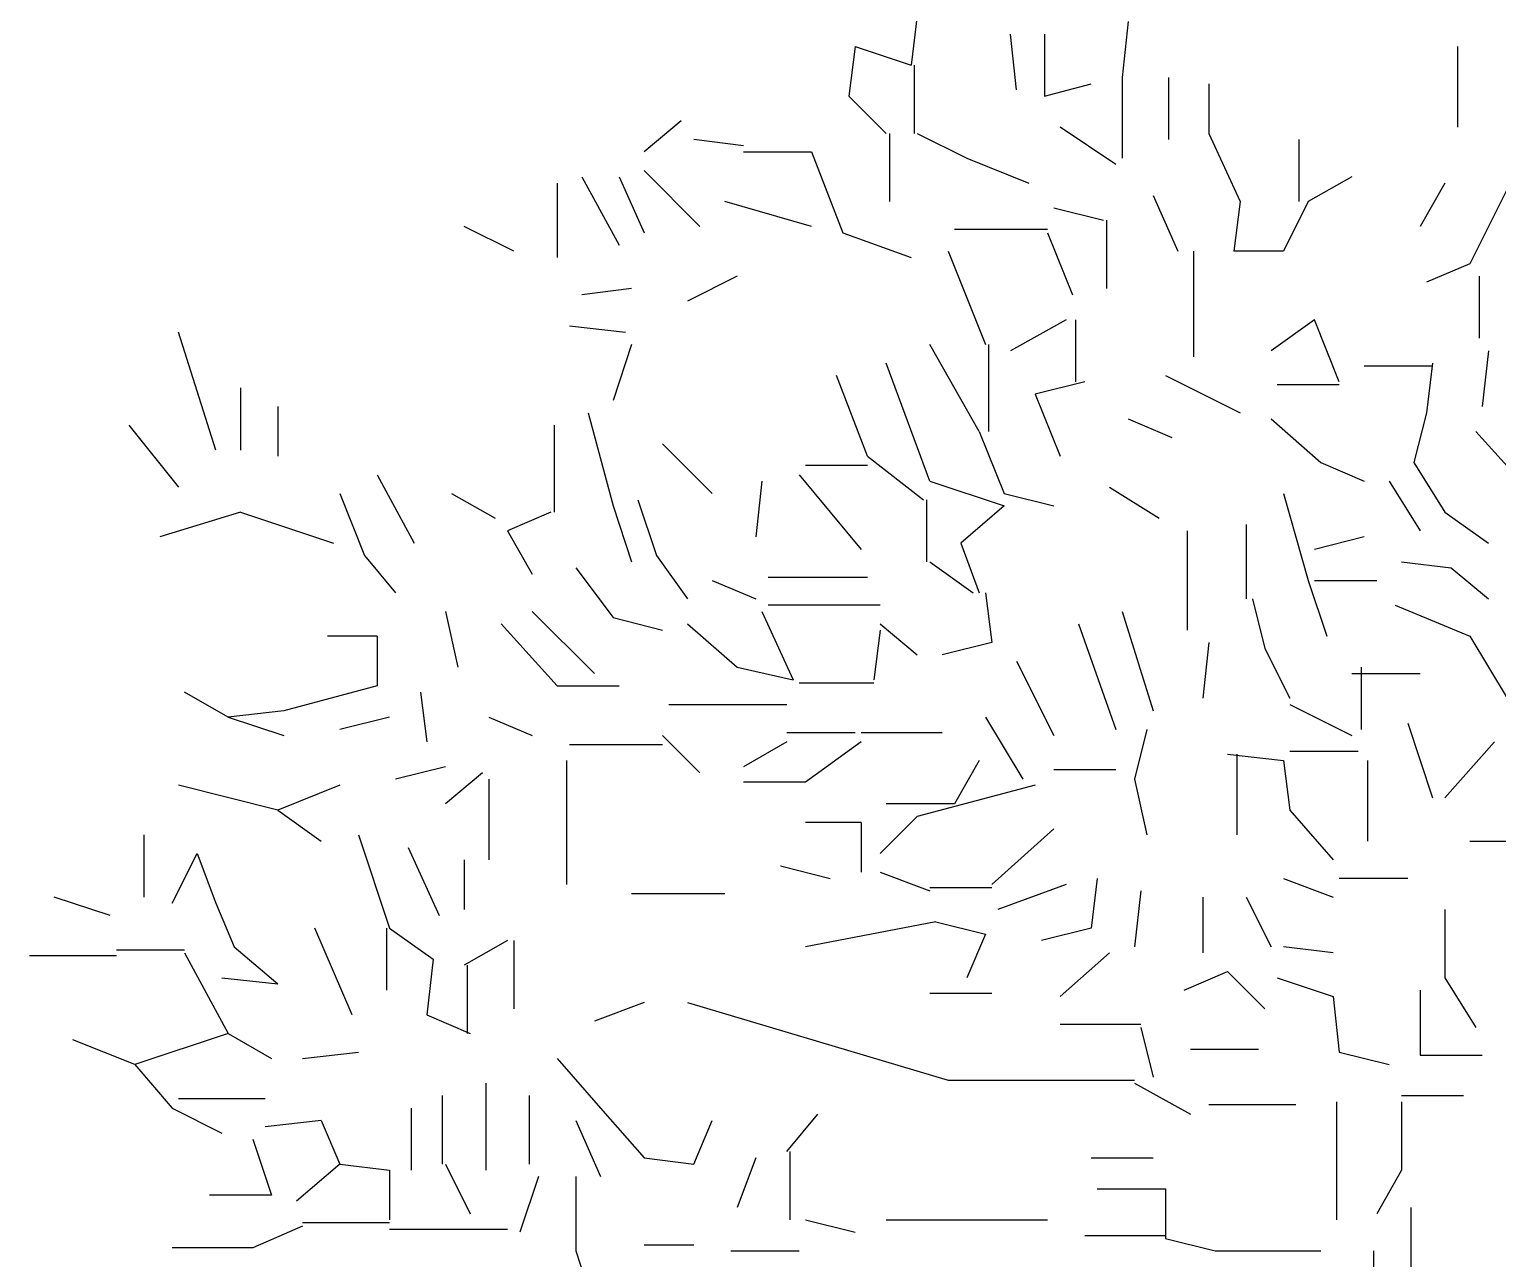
# Model space of a CAD drawing. Header units: millimetres. Extents: x 79741 to 173011, y 86123 to 135501.
# Drawn here: x 121174 to 122353, y 101407 to 102394 of the extents above; entities that cross this region are included whole.
import ezdxf

# ---------------------------------------------------------------- set-up
doc = ezdxf.new("R2010")
doc.units = ezdxf.units.MM

# ---------------------------------------------------------------- blocks, each defined once
blk = doc.blocks.new('A$C53ED0D15')
at = {"linetype": 'Continuous'}
for p, q in [((2129.1, 9483.7), (2124.1, 9443.8)), ((2298.6, 9478.7), (2293.6, 9433.8)), ((2079.2, 9458.7), (2074.2, 9418.8)), ((2079.2, 9458.7), (2124.1, 9443.8)), ((2079.2, 9458.7), (2124.1, 9443.8)), ((2079.2, 9458.7), (2124.1, 9443.8)), ((2079.2, 9458.7), (2124.1, 9443.8)), ((2079.2, 9458.7), (2124.1, 9443.8)), ((2208.9, 9423.8), (2203.9, 9468.7)), ((2208.9, 9423.8), (2203.9, 9468.7)), ((2208.9, 9423.8), (2203.9, 9468.7)), ((2231.3, 9468.7), (2231.3, 9418.8)), ((2231.3, 9468.7), (2231.3, 9418.8)), ((2231.3, 9468.7), (2231.3, 9418.8)), ((2562.9, 9458.7), (2562.9, 9393.9)), ((2562.9, 9458.7), (2562.9, 9393.9)), ((2562.9, 9458.7), (2562.9, 9393.9)), ((2126.6, 9443.8), (2126.6, 9388.9)), ((2126.6, 9443.8), (2126.6, 9388.9)), ((2126.6, 9443.8), (2126.6, 9388.9)), ((2231.3, 9418.8), (2268.7, 9428.8)), ((2231.3, 9418.8), (2268.7, 9428.8)), ((2231.3, 9418.8), (2268.7, 9428.8)), ((2293.6, 9433.8), (2293.6, 9369)), ((2331, 9433.8), (2331, 9383.9)), ((2331, 9433.8), (2331, 9383.9)), ((2363.4, 9428.8), (2363.4, 9388.9)), ((2074.2, 9418.8), (2104.1, 9388.9)), ((1939.6, 9398.9), (1909.7, 9374)), ((1939.6, 9398.9), (1909.7, 9374)), ((1939.6, 9398.9), (1909.7, 9374)), ((2106.7, 9388.9), (2106.7, 9334.1)), ((2106.7, 9388.9), (2106.7, 9334.1)), ((2129.1, 9388.9), (2169, 9369)), ((2129.1, 9388.9), (2169, 9369)), ((2129.1, 9388.9), (2169, 9369)), ((2288.6, 9364), (2243.8, 9393.9)), ((2288.6, 9364), (2243.8, 9393.9)), ((2363.4, 9388.9), (2388.4, 9334.1)), ((1989.5, 9378.9), (1949.6, 9383.9)), ((1989.5, 9378.9), (1949.6, 9383.9)), ((1989.5, 9378.9), (1949.6, 9383.9)), ((2435.7, 9383.9), (2435.7, 9334.1)), ((1989.5, 9374), (2044.3, 9374)), ((2044.3, 9374), (2069.3, 9309.1)), ((2169, 9369), (2218.8, 9349)), ((2169, 9369), (2218.8, 9349)), ((2169, 9369), (2218.8, 9349)), ((1859.8, 9354), (1889.8, 9299.2)), ((1859.8, 9354), (1889.8, 9299.2)), ((1889.8, 9354), (1909.7, 9309.1)), ((1889.8, 9354), (1909.7, 9309.1)), ((1889.8, 9354), (1909.7, 9309.1)), ((1889.8, 9354), (1909.7, 9309.1)), ((1889.8, 9354), (1909.7, 9309.1)), ((1909.7, 9359), (1954.6, 9314.1)), ((1909.7, 9359), (1954.6, 9314.1)), ((2478.1, 9354), (2443.2, 9334.1)), ((1839.9, 9349), (1839.9, 9289.2)), ((2552.9, 9349), (2533, 9314.1)), ((2602.8, 9344), (2572.9, 9284.2)), ((2602.8, 9344), (2572.9, 9284.2)), ((2602.8, 9344), (2572.9, 9284.2)), ((2602.8, 9344), (2572.9, 9284.2)), ((2602.8, 9344), (2572.9, 9284.2)), ((2602.8, 9344), (2572.9, 9284.2)), ((2602.8, 9344), (2572.9, 9284.2)), ((2044.3, 9314.1), (1974.5, 9334.1)), ((2044.3, 9314.1), (1974.5, 9334.1)), ((2044.3, 9314.1), (1974.5, 9334.1)), ((2044.3, 9314.1), (1974.5, 9334.1)), ((2044.3, 9314.1), (1974.5, 9334.1)), ((2044.3, 9314.1), (1974.5, 9334.1)), ((2238.8, 9329.1), (2278.7, 9319.1)), ((2238.8, 9329.1), (2278.7, 9319.1)), ((2238.8, 9329.1), (2278.7, 9319.1)), ((2238.8, 9329.1), (2278.7, 9319.1)), ((2238.8, 9329.1), (2278.7, 9319.1)), ((2238.8, 9329.1), (2278.7, 9319.1)), ((2238.8, 9329.1), (2278.7, 9319.1)), ((2238.8, 9329.1), (2278.7, 9319.1)), ((2238.8, 9329.1), (2278.7, 9319.1)), ((2238.8, 9329.1), (2278.7, 9319.1)), ((2238.8, 9329.1), (2278.7, 9319.1)), ((2238.8, 9329.1), (2278.7, 9319.1)), ((2238.8, 9329.1), (2278.7, 9319.1)), ((2238.8, 9329.1), (2278.7, 9319.1)), ((2238.8, 9329.1), (2278.7, 9319.1)), ((2238.8, 9329.1), (2278.7, 9319.1)), ((2238.8, 9329.1), (2278.7, 9319.1)), ((2238.8, 9329.1), (2278.7, 9319.1)), ((2238.8, 9329.1), (2278.7, 9319.1)), ((2238.8, 9329.1), (2278.7, 9319.1)), ((2238.8, 9329.1), (2278.7, 9319.1)), ((2318.6, 9339.1), (2338.5, 9294.2)), ((2318.6, 9339.1), (2338.5, 9294.2)), ((2318.6, 9339.1), (2338.5, 9294.2)), ((2388.4, 9334.1), (2383.4, 9294.2)), ((2443.2, 9334.1), (2423.3, 9294.2)), ((2281.2, 9319.1), (2281.2, 9264.3)), ((2281.2, 9319.1), (2281.2, 9264.3)), ((1805, 9294.2), (1765.1, 9314.1)), ((2069.3, 9309.1), (2124.1, 9289.2)), ((2069.3, 9309.1), (2124.1, 9289.2)), ((2069.3, 9309.1), (2124.1, 9289.2)), ((2233.8, 9311.6), (2159, 9311.6)), ((2233.8, 9311.6), (2159, 9311.6)), ((2233.8, 9309.1), (2253.7, 9259.3)), ((2233.8, 9309.1), (2253.7, 9259.3)), ((2233.8, 9309.1), (2253.7, 9259.3)), ((2233.8, 9309.1), (2253.7, 9259.3)), ((2233.8, 9309.1), (2253.7, 9259.3)), ((2154, 9294.2), (2183.9, 9219.4)), ((2154, 9294.2), (2183.9, 9219.4)), ((2351, 9294.2), (2351, 9209.4)), ((2351, 9294.2), (2351, 9209.4)), ((2351, 9294.2), (2351, 9209.4)), ((2423.3, 9294.2), (2383.4, 9294.2)), ((2572.9, 9284.2), (2538, 9269.3)), ((1984.5, 9274.2), (1944.6, 9254.3)), ((2580.3, 9274.2), (2580.3, 9224.4)), ((2580.3, 9274.2), (2580.3, 9224.4)), ((1899.7, 9264.3), (1859.8, 9259.3)), ((1899.7, 9264.3), (1859.8, 9259.3)), ((1899.7, 9264.3), (1859.8, 9259.3)), ((1849.9, 9234.4), (1894.7, 9229.4)), ((1849.9, 9234.4), (1894.7, 9229.4)), ((1849.9, 9234.4), (1894.7, 9229.4)), ((1849.9, 9234.4), (1894.7, 9229.4)), ((1849.9, 9234.4), (1894.7, 9229.4)), ((1849.9, 9234.4), (1894.7, 9229.4)), ((1849.9, 9234.4), (1894.7, 9229.4)), ((1849.9, 9234.4), (1894.7, 9229.4)), ((2248.8, 9239.3), (2203.9, 9214.4)), ((2248.8, 9239.3), (2203.9, 9214.4)), ((2248.8, 9239.3), (2203.9, 9214.4)), ((2256.2, 9239.3), (2256.2, 9189.5)), ((2448.2, 9239.3), (2413.3, 9214.4)), ((2468.1, 9189.5), (2448.2, 9239.3)), ((1565.7, 9134.6), (1535.7, 9229.4)), ((1899.7, 9219.4), (1884.8, 9174.5)), ((2178.9, 9149.6), (2139.1, 9219.4)), ((2178.9, 9149.6), (2139.1, 9219.4)), ((2178.9, 9149.6), (2139.1, 9219.4)), ((2178.9, 9149.6), (2139.1, 9219.4)), ((2186.4, 9219.4), (2186.4, 9149.6)), ((2186.4, 9219.4), (2186.4, 9149.6)), ((2186.4, 9219.4), (2186.4, 9149.6)), ((2587.8, 9214.4), (2582.8, 9169.5)), ((2139.1, 9109.7), (2104.1, 9204.4)), ((2139.1, 9109.7), (2104.1, 9204.4)), ((2542.9, 9201.9), (2488.1, 9201.9)), ((2542.9, 9201.9), (2488.1, 9201.9)), ((2542.9, 9201.9), (2488.1, 9201.9)), ((2542.9, 9201.9), (2488.1, 9201.9)), ((2542.9, 9201.9), (2488.1, 9201.9)), ((2542.9, 9201.9), (2488.1, 9201.9)), ((2542.9, 9201.9), (2488.1, 9201.9)), ((2542.9, 9201.9), (2488.1, 9201.9)), ((2542.9, 9201.9), (2488.1, 9201.9)), ((2542.9, 9204.4), (2538, 9164.5)), ((2542.9, 9204.4), (2538, 9164.5)), ((2089.2, 9129.6), (2064.3, 9194.5)), ((2089.2, 9129.6), (2064.3, 9194.5)), ((2089.2, 9129.6), (2064.3, 9194.5)), ((2089.2, 9129.6), (2064.3, 9194.5)), ((2089.2, 9129.6), (2064.3, 9194.5)), ((2089.2, 9129.6), (2064.3, 9194.5)), ((2089.2, 9129.6), (2064.3, 9194.5)), ((2089.2, 9129.6), (2064.3, 9194.5)), ((2263.7, 9189.5), (2223.8, 9179.5)), ((2263.7, 9189.5), (2223.8, 9179.5)), ((2328.5, 9194.5), (2388.4, 9164.5)), ((2328.5, 9194.5), (2388.4, 9164.5)), ((2328.5, 9194.5), (2388.4, 9164.5)), ((2468.1, 9187), (2418.3, 9187)), ((1585.6, 9184.5), (1585.6, 9134.6)), ((1585.6, 9184.5), (1585.6, 9134.6)), ((1585.6, 9184.5), (1585.6, 9134.6)), ((1585.6, 9184.5), (1585.6, 9134.6)), ((1585.6, 9184.5), (1585.6, 9134.6)), ((1585.6, 9184.5), (1585.6, 9134.6)), ((1585.6, 9184.5), (1585.6, 9134.6)), ((2223.8, 9179.5), (2243.8, 9129.6)), ((2223.8, 9179.5), (2243.8, 9129.6)), ((1615.5, 9169.5), (1615.5, 9129.6)), ((1615.5, 9169.5), (1615.5, 9129.6)), ((1615.5, 9169.5), (1615.5, 9129.6)), ((1615.5, 9169.5), (1615.5, 9129.6)), ((1615.5, 9169.5), (1615.5, 9129.6)), ((1864.8, 9164.5), (1884.8, 9089.8)), ((1864.8, 9164.5), (1884.8, 9089.8)), ((1864.8, 9164.5), (1884.8, 9089.8)), ((2538, 9164.5), (2528, 9124.7)), ((2538, 9164.5), (2528, 9124.7)), ((1495.8, 9154.6), (1535.7, 9104.7)), ((1837.4, 9154.6), (1837.4, 9084.8)), ((1837.4, 9154.6), (1837.4, 9084.8)), ((2298.6, 9159.6), (2333.5, 9144.6)), ((2298.6, 9159.6), (2333.5, 9144.6)), ((2413.3, 9159.6), (2453.2, 9124.7)), ((2413.3, 9159.6), (2453.2, 9124.7)), ((2413.3, 9159.6), (2453.2, 9124.7)), ((2413.3, 9159.6), (2453.2, 9124.7)), ((2413.3, 9159.6), (2453.2, 9124.7)), ((1964.5, 9099.7), (1924.6, 9139.6)), ((2178.9, 9149.6), (2198.9, 9099.7)), ((2577.8, 9149.6), (2622.7, 9099.7)), ((2089.2, 9129.6), (2134.1, 9094.7)), ((2089.2, 9129.6), (2134.1, 9094.7)), ((2089.2, 9129.6), (2134.1, 9094.7)), ((2089.2, 9122.2), (2039.3, 9122.2)), ((2089.2, 9122.2), (2039.3, 9122.2)), ((2453.2, 9124.7), (2488.1, 9109.7)), ((2453.2, 9124.7), (2488.1, 9109.7)), ((2453.2, 9124.7), (2488.1, 9109.7)), ((2528, 9124.7), (2552.9, 9084.8)), ((1695.3, 9114.7), (1725.2, 9059.8)), ((1695.3, 9114.7), (1725.2, 9059.8)), ((1695.3, 9114.7), (1725.2, 9059.8)), ((2004.4, 9109.7), (1999.4, 9064.8)), ((2004.4, 9109.7), (1999.4, 9064.8)), ((2004.4, 9109.7), (1999.4, 9064.8)), ((2034.3, 9114.7), (2084.2, 9054.8)), ((2034.3, 9114.7), (2084.2, 9054.8)), ((2139.1, 9109.7), (2198.9, 9089.8)), ((2139.1, 9109.7), (2198.9, 9089.8)), ((2283.6, 9104.7), (2323.5, 9079.8)), ((2283.6, 9104.7), (2323.5, 9079.8)), ((2283.6, 9104.7), (2323.5, 9079.8)), ((2508, 9109.7), (2533, 9069.8)), ((2508, 9109.7), (2533, 9069.8)), ((2508, 9109.7), (2533, 9069.8)), ((2508, 9109.7), (2533, 9069.8)), ((1665.4, 9099.7), (1685.3, 9049.9)), ((1665.4, 9099.7), (1685.3, 9049.9)), ((1665.4, 9099.7), (1685.3, 9049.9)), ((1755.1, 9099.7), (1790, 9079.8)), ((1755.1, 9099.7), (1790, 9079.8)), ((1755.1, 9099.7), (1790, 9079.8)), ((1755.1, 9099.7), (1790, 9079.8)), ((1755.1, 9099.7), (1790, 9079.8)), ((1755.1, 9099.7), (1790, 9079.8)), ((1904.7, 9094.7), (1919.7, 9049.9)), ((1904.7, 9094.7), (1919.7, 9049.9)), ((1904.7, 9094.7), (1919.7, 9049.9)), ((1904.7, 9094.7), (1919.7, 9049.9)), ((2136.6, 9094.7), (2136.6, 9044.9)), ((2136.6, 9094.7), (2136.6, 9044.9)), ((2136.6, 9094.7), (2136.6, 9044.9)), ((2198.9, 9099.7), (2238.8, 9089.8)), ((2198.9, 9099.7), (2238.8, 9089.8)), ((2198.9, 9099.7), (2238.8, 9089.8)), ((2198.9, 9099.7), (2238.8, 9089.8)), ((2423.3, 9099.7), (2443.2, 9029.9)), ((2423.3, 9099.7), (2443.2, 9029.9)), ((1585.6, 9084.8), (1520.8, 9064.8)), ((1585.6, 9084.8), (1520.8, 9064.8)), ((1585.6, 9084.8), (1660.4, 9059.8)), ((1585.6, 9084.8), (1660.4, 9059.8)), ((1834.9, 9084.8), (1800, 9069.8)), ((1834.9, 9084.8), (1800, 9069.8)), ((1884.8, 9089.8), (1899.7, 9044.9)), ((2198.9, 9089.8), (2164, 9059.8)), ((2198.9, 9089.8), (2164, 9059.8)), ((2198.9, 9089.8), (2164, 9059.8)), ((2198.9, 9089.8), (2164, 9059.8)), ((2198.9, 9089.8), (2164, 9059.8)), ((2198.9, 9089.8), (2164, 9059.8)), ((2552.9, 9084.8), (2587.8, 9059.8)), ((1800, 9069.8), (1819.9, 9034.9)), ((1800, 9069.8), (1819.9, 9034.9)), ((1800, 9069.8), (1819.9, 9034.9)), ((1800, 9069.8), (1819.9, 9034.9)), ((1800, 9069.8), (1819.9, 9034.9)), ((1800, 9069.8), (1819.9, 9034.9)), ((1800, 9069.8), (1819.9, 9034.9)), ((1800, 9069.8), (1819.9, 9034.9)), ((1800, 9069.8), (1819.9, 9034.9)), ((1800, 9069.8), (1819.9, 9034.9)), ((1800, 9069.8), (1819.9, 9034.9)), ((1800, 9069.8), (1819.9, 9034.9)), ((2346, 9069.8), (2346, 8990)), ((2393.3, 9074.8), (2393.3, 9015)), ((2164, 9059.8), (2178.9, 9019.9)), ((2164, 9059.8), (2178.9, 9019.9)), ((2164, 9059.8), (2178.9, 9019.9)), ((2164, 9059.8), (2178.9, 9019.9)), ((2164, 9059.8), (2178.9, 9019.9)), ((2164, 9059.8), (2178.9, 9019.9)), ((2488.1, 9064.8), (2448.2, 9054.8)), ((2488.1, 9064.8), (2448.2, 9054.8)), ((1685.3, 9049.9), (1710.2, 9019.9)), ((1685.3, 9049.9), (1710.2, 9019.9)), ((1685.3, 9049.9), (1710.2, 9019.9)), ((1685.3, 9049.9), (1710.2, 9019.9)), ((1919.7, 9049.9), (1944.6, 9015)), ((2139.1, 9044.9), (2174, 9019.9)), ((2139.1, 9044.9), (2174, 9019.9)), ((2518, 9044.9), (2557.9, 9039.9)), ((2518, 9044.9), (2557.9, 9039.9)), ((2518, 9044.9), (2557.9, 9039.9)), ((1854.8, 9039.9), (1884.8, 9000)), ((1854.8, 9039.9), (1884.8, 9000)), ((2557.9, 9039.9), (2587.8, 9015)), ((2557.9, 9039.9), (2587.8, 9015)), ((2557.9, 9039.9), (2587.8, 9015)), ((1964.5, 9029.9), (1999.4, 9015)), ((2009.4, 9032.4), (2089.2, 9032.4)), ((2009.4, 9032.4), (2089.2, 9032.4)), ((2009.4, 9032.4), (2089.2, 9032.4)), ((2443.2, 9029.9), (2458.2, 8985)), ((2448.2, 9029.9), (2498.1, 9029.9)), ((2099.2, 9010), (2009.4, 9010)), ((2099.2, 9010), (2009.4, 9010)), ((2183.9, 9019.9), (2188.9, 8980.1)), ((2183.9, 9019.9), (2188.9, 8980.1)), ((2183.9, 9019.9), (2188.9, 8980.1)), ((2183.9, 9019.9), (2188.9, 8980.1)), ((2183.9, 9019.9), (2188.9, 8980.1)), ((2183.9, 9019.9), (2188.9, 8980.1)), ((2398.3, 9015), (2408.3, 8975.1)), ((2398.3, 9015), (2408.3, 8975.1)), ((2513, 9010), (2572.9, 8985)), ((1750.1, 9005), (1760.1, 8960.1)), ((1750.1, 9005), (1760.1, 8960.1)), ((1750.1, 9005), (1760.1, 8960.1)), ((1819.9, 9005), (1869.8, 8955.1)), ((1819.9, 9005), (1869.8, 8955.1)), ((1819.9, 9005), (1869.8, 8955.1)), ((1819.9, 9005), (1869.8, 8955.1)), ((1884.8, 9000), (1924.6, 8990)), ((1884.8, 9000), (1924.6, 8990)), ((2004.4, 9005), (2029.4, 8950.1)), ((2004.4, 9005), (2029.4, 8950.1)), ((2293.6, 9005), (2318.6, 8925.2)), ((2293.6, 9005), (2318.6, 8925.2)), ((2293.6, 9005), (2318.6, 8925.2)), ((2293.6, 9005), (2318.6, 8925.2)), ((2293.6, 9005), (2318.6, 8925.2)), ((2293.6, 9005), (2318.6, 8925.2)), ((2293.6, 9005), (2318.6, 8925.2)), ((2293.6, 9005), (2318.6, 8925.2)), ((2293.6, 9005), (2318.6, 8925.2)), ((1795, 8995), (1839.9, 8945.2)), ((1795, 8995), (1839.9, 8945.2)), ((1944.6, 8995), (1984.5, 8960.1)), ((2099.2, 8990), (2094.2, 8950.1)), ((2099.2, 8990), (2094.2, 8950.1)), ((2099.2, 8990), (2094.2, 8950.1)), ((2099.2, 8995), (2129.1, 8970.1)), ((2099.2, 8995), (2129.1, 8970.1)), ((2258.7, 8995), (2288.6, 8910.2)), ((2258.7, 8995), (2288.6, 8910.2)), ((2258.7, 8995), (2288.6, 8910.2)), ((2258.7, 8995), (2288.6, 8910.2)), ((1695.3, 8985), (1655.4, 8985)), ((1695.3, 8985), (1655.4, 8985)), ((1695.3, 8985), (1655.4, 8985)), ((1695.3, 8985), (1655.4, 8985)), ((1695.3, 8985), (1655.4, 8985)), ((1695.3, 8985), (1695.3, 8945.2)), ((1695.3, 8985), (1695.3, 8945.2)), ((1695.3, 8985), (1695.3, 8945.2)), ((1695.3, 8985), (1695.3, 8945.2)), ((1695.3, 8985), (1695.3, 8945.2)), ((1695.3, 8985), (1695.3, 8945.2)), ((1695.3, 8985), (1695.3, 8945.2)), ((1695.3, 8985), (1695.3, 8945.2)), ((1695.3, 8985), (1695.3, 8945.2)), ((1695.3, 8985), (1695.3, 8945.2)), ((2188.9, 8980.1), (2149, 8970.1)), ((2188.9, 8980.1), (2149, 8970.1)), ((2188.9, 8980.1), (2149, 8970.1)), ((2188.9, 8980.1), (2149, 8970.1)), ((2188.9, 8980.1), (2149, 8970.1)), ((2188.9, 8980.1), (2149, 8970.1)), ((2363.4, 8980.1), (2358.4, 8935.2)), ((2363.4, 8980.1), (2358.4, 8935.2)), ((2363.4, 8980.1), (2358.4, 8935.2)), ((2363.4, 8980.1), (2358.4, 8935.2)), ((2363.4, 8980.1), (2358.4, 8935.2)), ((2408.3, 8975.1), (2428.3, 8935.2)), ((2572.9, 8985), (2602.8, 8935.2)), ((2572.9, 8985), (2602.8, 8935.2)), ((2208.9, 8965.1), (2238.8, 8905.3)), ((1984.5, 8960.1), (2029.4, 8950.1)), ((2478.1, 8955.1), (2533, 8955.1)), ((2478.1, 8955.1), (2533, 8955.1)), ((2478.1, 8955.1), (2533, 8955.1)), ((2485.6, 8960.1), (2485.6, 8910.2)), ((2485.6, 8960.1), (2485.6, 8910.2)), ((2485.6, 8960.1), (2485.6, 8910.2)), ((2485.6, 8960.1), (2485.6, 8910.2)), ((2485.6, 8960.1), (2485.6, 8910.2)), ((1575.6, 8920.2), (1540.7, 8940.2)), ((1695.3, 8945.2), (1620.5, 8925.2)), ((1695.3, 8945.2), (1620.5, 8925.2)), ((1695.3, 8945.2), (1620.5, 8925.2)), ((1695.3, 8945.2), (1620.5, 8925.2)), ((1695.3, 8945.2), (1620.5, 8925.2)), ((1695.3, 8945.2), (1620.5, 8925.2)), ((1695.3, 8945.2), (1620.5, 8925.2)), ((1695.3, 8945.2), (1620.5, 8925.2)), ((1730.2, 8940.2), (1735.2, 8900.3)), ((1730.2, 8940.2), (1735.2, 8900.3)), ((1839.9, 8945.2), (1889.8, 8945.2)), ((1839.9, 8945.2), (1889.8, 8945.2)), ((2034.3, 8947.6), (2094.2, 8947.6)), ((1929.6, 8930.2), (2024.4, 8930.2)), ((1929.6, 8930.2), (2024.4, 8930.2)), ((1929.6, 8930.2), (2024.4, 8930.2)), ((1929.6, 8930.2), (2024.4, 8930.2)), ((1929.6, 8930.2), (2024.4, 8930.2)), ((1929.6, 8930.2), (2024.4, 8930.2)), ((2428.3, 8930.2), (2478.1, 8905.3)), ((2428.3, 8930.2), (2478.1, 8905.3)), ((2428.3, 8930.2), (2478.1, 8905.3)), ((2428.3, 8930.2), (2478.1, 8905.3)), ((2428.3, 8930.2), (2478.1, 8905.3)), ((2428.3, 8930.2), (2478.1, 8905.3)), ((2428.3, 8930.2), (2478.1, 8905.3)), ((1620.5, 8925.2), (1575.6, 8920.2)), ((1575.6, 8920.2), (1620.5, 8905.3)), ((1575.6, 8920.2), (1620.5, 8905.3)), ((1575.6, 8920.2), (1620.5, 8905.3)), ((1705.3, 8920.2), (1665.4, 8910.2)), ((1705.3, 8920.2), (1665.4, 8910.2)), ((1705.3, 8920.2), (1665.4, 8910.2)), ((1705.3, 8920.2), (1665.4, 8910.2)), ((1705.3, 8920.2), (1665.4, 8910.2)), ((1705.3, 8920.2), (1665.4, 8910.2)), ((1705.3, 8920.2), (1665.4, 8910.2)), ((1705.3, 8920.2), (1665.4, 8910.2)), ((1705.3, 8920.2), (1665.4, 8910.2)), ((1785, 8920.2), (1819.9, 8905.3)), ((2183.9, 8920.2), (2213.8, 8870.4)), ((2183.9, 8920.2), (2213.8, 8870.4)), ((2183.9, 8920.2), (2213.8, 8870.4)), ((2183.9, 8920.2), (2213.8, 8870.4)), ((2183.9, 8920.2), (2213.8, 8870.4)), ((2183.9, 8920.2), (2213.8, 8870.4)), ((2183.9, 8920.2), (2213.8, 8870.4)), ((2183.9, 8920.2), (2213.8, 8870.4)), ((2183.9, 8920.2), (2213.8, 8870.4)), ((2183.9, 8920.2), (2213.8, 8870.4)), ((2523, 8915.2), (2542.9, 8855.4)), ((2523, 8915.2), (2542.9, 8855.4)), ((2523, 8915.2), (2542.9, 8855.4)), ((1924.6, 8905.3), (1954.6, 8875.3)), ((1924.6, 8905.3), (1954.6, 8875.3)), ((1924.6, 8905.3), (1954.6, 8875.3)), ((1924.6, 8905.3), (1954.6, 8875.3)), ((1924.6, 8905.3), (1954.6, 8875.3)), ((2024.4, 8907.8), (2079.2, 8907.8)), ((2024.4, 8907.8), (2079.2, 8907.8)), ((2024.4, 8907.8), (2079.2, 8907.8)), ((2024.4, 8907.8), (2079.2, 8907.8)), ((2024.4, 8907.8), (2079.2, 8907.8)), ((2084.2, 8907.8), (2149, 8907.8)), ((2084.2, 8907.8), (2149, 8907.8)), ((2084.2, 8907.8), (2149, 8907.8)), ((2084.2, 8907.8), (2149, 8907.8)), ((2084.2, 8907.8), (2149, 8907.8)), ((2084.2, 8907.8), (2149, 8907.8)), ((2084.2, 8907.8), (2149, 8907.8)), ((2084.2, 8907.8), (2149, 8907.8)), ((2084.2, 8907.8), (2149, 8907.8)), ((2313.6, 8910.2), (2303.6, 8870.4)), ((2313.6, 8910.2), (2303.6, 8870.4)), ((2313.6, 8910.2), (2303.6, 8870.4)), ((2313.6, 8910.2), (2303.6, 8870.4)), ((2313.6, 8910.2), (2303.6, 8870.4)), ((1924.6, 8897.8), (1849.9, 8897.8)), ((1924.6, 8897.8), (1849.9, 8897.8)), ((1924.6, 8897.8), (1849.9, 8897.8)), ((1924.6, 8897.8), (1849.9, 8897.8)), ((1924.6, 8897.8), (1849.9, 8897.8)), ((1924.6, 8897.8), (1849.9, 8897.8)), ((1924.6, 8897.8), (1849.9, 8897.8)), ((1924.6, 8897.8), (1849.9, 8897.8)), ((1924.6, 8897.8), (1849.9, 8897.8)), ((1924.6, 8897.8), (1849.9, 8897.8)), ((1924.6, 8897.8), (1849.9, 8897.8)), ((1924.6, 8897.8), (1849.9, 8897.8)), ((1924.6, 8897.8), (1849.9, 8897.8)), ((2024.4, 8900.3), (1989.5, 8880.3)), ((2024.4, 8900.3), (1989.5, 8880.3)), ((2024.4, 8900.3), (1989.5, 8880.3)), ((2024.4, 8900.3), (1989.5, 8880.3)), ((2024.4, 8900.3), (1989.5, 8880.3)), ((2024.4, 8900.3), (1989.5, 8880.3)), ((2084.2, 8900.3), (2039.3, 8867.9)), ((2084.2, 8900.3), (2039.3, 8867.9)), ((2084.2, 8900.3), (2039.3, 8867.9)), ((2084.2, 8900.3), (2039.3, 8867.9)), ((2084.2, 8900.3), (2039.3, 8867.9)), ((2428.3, 8892.8), (2483.1, 8892.8)), ((2592.8, 8900.3), (2552.9, 8855.4)), ((2592.8, 8900.3), (2552.9, 8855.4)), ((1750.1, 8880.3), (1710.2, 8870.4)), ((1750.1, 8880.3), (1710.2, 8870.4)), ((1750.1, 8880.3), (1710.2, 8870.4)), ((1750.1, 8880.3), (1710.2, 8870.4)), ((1750.1, 8880.3), (1710.2, 8870.4)), ((1847.4, 8885.3), (1847.4, 8785.6)), ((1847.4, 8885.3), (1847.4, 8785.6)), ((1847.4, 8885.3), (1847.4, 8785.6)), ((2178.9, 8885.3), (2159, 8850.4)), ((2178.9, 8885.3), (2159, 8850.4)), ((2178.9, 8885.3), (2159, 8850.4)), ((2178.9, 8885.3), (2159, 8850.4)), ((2178.9, 8885.3), (2159, 8850.4)), ((2178.9, 8885.3), (2159, 8850.4)), ((2178.9, 8885.3), (2159, 8850.4)), ((2178.9, 8885.3), (2159, 8850.4)), ((2178.9, 8885.3), (2159, 8850.4)), ((2378.4, 8890.3), (2423.3, 8885.3)), ((2378.4, 8890.3), (2423.3, 8885.3)), ((2378.4, 8890.3), (2423.3, 8885.3)), ((2378.4, 8890.3), (2423.3, 8885.3)), ((2378.4, 8890.3), (2423.3, 8885.3)), ((2378.4, 8890.3), (2423.3, 8885.3)), ((2378.4, 8890.3), (2423.3, 8885.3)), ((2385.9, 8890.3), (2385.9, 8825.5)), ((2385.9, 8890.3), (2385.9, 8825.5)), ((2385.9, 8890.3), (2385.9, 8825.5)), ((2385.9, 8890.3), (2385.9, 8825.5)), ((2385.9, 8890.3), (2385.9, 8825.5)), ((2385.9, 8890.3), (2385.9, 8825.5)), ((2385.9, 8890.3), (2385.9, 8825.5)), ((2385.9, 8890.3), (2385.9, 8825.5)), ((2385.9, 8890.3), (2385.9, 8825.5)), ((2385.9, 8890.3), (2385.9, 8825.5)), ((2385.9, 8890.3), (2385.9, 8825.5)), ((2423.3, 8885.3), (2428.3, 8845.4)), ((2490.6, 8885.3), (2490.6, 8820.5)), ((2490.6, 8885.3), (2490.6, 8820.5)), ((2490.6, 8885.3), (2490.6, 8820.5)), ((2490.6, 8885.3), (2490.6, 8820.5)), ((2490.6, 8885.3), (2490.6, 8820.5)), ((2490.6, 8885.3), (2490.6, 8820.5)), ((2490.6, 8885.3), (2490.6, 8820.5)), ((2490.6, 8885.3), (2490.6, 8820.5)), ((2490.6, 8885.3), (2490.6, 8820.5)), ((2490.6, 8885.3), (2490.6, 8820.5)), ((1780, 8875.3), (1750.1, 8850.4)), ((1785, 8870.4), (1785, 8805.5)), ((1785, 8870.4), (1785, 8805.5)), ((1785, 8870.4), (1785, 8805.5)), ((2039.3, 8867.9), (1989.5, 8867.9)), ((2039.3, 8867.9), (1989.5, 8867.9)), ((2039.3, 8867.9), (1989.5, 8867.9)), ((2039.3, 8867.9), (1989.5, 8867.9)), ((2039.3, 8867.9), (1989.5, 8867.9)), ((2288.6, 8877.8), (2238.8, 8877.8)), ((2288.6, 8877.8), (2238.8, 8877.8)), ((2288.6, 8877.8), (2238.8, 8877.8)), ((2288.6, 8877.8), (2238.8, 8877.8)), ((2303.6, 8870.4), (2313.6, 8825.5)), ((1615.5, 8845.4), (1535.7, 8865.4)), ((1665.4, 8865.4), (1615.5, 8845.4)), ((2223.8, 8865.4), (2129.1, 8840.4)), ((2223.8, 8865.4), (2129.1, 8840.4)), ((2223.8, 8865.4), (2129.1, 8840.4)), ((2223.8, 8865.4), (2129.1, 8840.4)), ((2223.8, 8865.4), (2129.1, 8840.4)), ((2223.8, 8865.4), (2129.1, 8840.4)), ((1615.5, 8845.4), (1650.4, 8820.5)), ((1615.5, 8845.4), (1650.4, 8820.5)), ((2159, 8850.4), (2104.1, 8850.4)), ((2159, 8850.4), (2104.1, 8850.4)), ((2159, 8850.4), (2104.1, 8850.4)), ((2159, 8850.4), (2104.1, 8850.4)), ((2159, 8850.4), (2104.1, 8850.4)), ((2159, 8850.4), (2104.1, 8850.4)), ((2159, 8850.4), (2104.1, 8850.4)), ((2159, 8850.4), (2104.1, 8850.4)), ((2159, 8850.4), (2104.1, 8850.4)), ((2428.3, 8845.4), (2463.1, 8805.5)), ((2428.3, 8845.4), (2463.1, 8805.5)), ((2428.3, 8845.4), (2463.1, 8805.5)), ((2084.2, 8835.5), (2039.3, 8835.5)), ((2084.2, 8835.5), (2084.2, 8795.6)), ((2129.1, 8840.4), (2099.2, 8810.5)), ((2129.1, 8840.4), (2099.2, 8810.5)), ((2129.1, 8840.4), (2099.2, 8810.5)), ((2129.1, 8840.4), (2099.2, 8810.5)), ((2129.1, 8840.4), (2099.2, 8810.5)), ((2129.1, 8840.4), (2099.2, 8810.5)), ((1508.3, 8775.6), (1508.3, 8825.5)), ((1508.3, 8775.6), (1508.3, 8825.5)), ((1508.3, 8775.6), (1508.3, 8825.5)), ((1508.3, 8775.6), (1508.3, 8825.5)), ((1508.3, 8775.6), (1508.3, 8825.5)), ((1508.3, 8775.6), (1508.3, 8825.5)), ((1508.3, 8775.6), (1508.3, 8825.5)), ((1508.3, 8775.6), (1508.3, 8825.5)), ((1508.3, 8775.6), (1508.3, 8825.5)), ((1508.3, 8775.6), (1508.3, 8825.5)), ((1508.3, 8775.6), (1508.3, 8825.5)), ((1508.3, 8775.6), (1508.3, 8825.5)), ((1508.3, 8775.6), (1508.3, 8825.5)), ((1508.3, 8775.6), (1508.3, 8825.5)), ((1508.3, 8775.6), (1508.3, 8825.5)), ((1680.3, 8825.5), (1705.3, 8750.7)), ((1680.3, 8825.5), (1705.3, 8750.7)), ((1680.3, 8825.5), (1705.3, 8750.7)), ((1680.3, 8825.5), (1705.3, 8750.7)), ((1680.3, 8825.5), (1705.3, 8750.7)), ((2238.8, 8830.5), (2188.9, 8785.6)), ((2238.8, 8830.5), (2188.9, 8785.6)), ((2238.8, 8830.5), (2188.9, 8785.6)), ((1530.7, 8770.6), (1550.7, 8810.5)), ((1550.7, 8810.5), (1565.7, 8770.6)), ((1720.2, 8815.5), (1745.2, 8760.7)), ((1720.2, 8815.5), (1745.2, 8760.7)), ((1720.2, 8815.5), (1745.2, 8760.7)), ((1720.2, 8815.5), (1745.2, 8760.7)), ((1720.2, 8815.5), (1745.2, 8760.7)), ((1720.2, 8815.5), (1745.2, 8760.7)), ((1720.2, 8815.5), (1745.2, 8760.7)), ((1720.2, 8815.5), (1745.2, 8760.7)), ((1720.2, 8815.5), (1745.2, 8760.7)), ((1720.2, 8815.5), (1745.2, 8760.7)), ((1720.2, 8815.5), (1745.2, 8760.7)), ((1720.2, 8815.5), (1745.2, 8760.7)), ((1720.2, 8815.5), (1745.2, 8760.7)), ((2572.9, 8820.5), (2622.7, 8820.5)), ((2572.9, 8820.5), (2622.7, 8820.5)), ((1765.1, 8805.5), (1765.1, 8765.7)), ((1765.1, 8805.5), (1765.1, 8765.7)), ((1765.1, 8805.5), (1765.1, 8765.7)), ((1765.1, 8805.5), (1765.1, 8765.7)), ((1765.1, 8805.5), (1765.1, 8765.7)), ((1765.1, 8805.5), (1765.1, 8765.7)), ((1765.1, 8805.5), (1765.1, 8765.7)), ((1765.1, 8805.5), (1765.1, 8765.7)), ((2019.4, 8800.6), (2059.3, 8790.6)), ((2099.2, 8795.6), (2139.1, 8780.6)), ((2099.2, 8795.6), (2139.1, 8780.6)), ((2248.8, 8785.6), (2193.9, 8765.7)), ((2248.8, 8785.6), (2193.9, 8765.7)), ((2273.7, 8790.6), (2268.7, 8750.7)), ((2273.7, 8790.6), (2268.7, 8750.7)), ((2273.7, 8790.6), (2268.7, 8750.7)), ((2423.3, 8790.6), (2463.1, 8775.6)), ((2423.3, 8790.6), (2463.1, 8775.6)), ((2423.3, 8790.6), (2463.1, 8775.6)), ((2423.3, 8790.6), (2463.1, 8775.6)), ((2523, 8790.6), (2468.1, 8790.6)), ((2523, 8790.6), (2468.1, 8790.6)), ((2523, 8790.6), (2468.1, 8790.6)), ((1480.9, 8760.7), (1436, 8775.6)), ((1480.9, 8760.7), (1436, 8775.6)), ((1974.5, 8778.1), (1899.7, 8778.1)), ((1974.5, 8778.1), (1899.7, 8778.1)), ((1974.5, 8778.1), (1899.7, 8778.1)), ((2188.9, 8783.1), (2139.1, 8783.1)), ((2188.9, 8783.1), (2139.1, 8783.1)), ((2188.9, 8783.1), (2139.1, 8783.1)), ((2188.9, 8783.1), (2139.1, 8783.1)), ((2188.9, 8783.1), (2139.1, 8783.1)), ((2308.6, 8780.6), (2303.6, 8735.7)), ((2308.6, 8780.6), (2303.6, 8735.7)), ((2308.6, 8780.6), (2303.6, 8735.7)), ((2308.6, 8780.6), (2303.6, 8735.7)), ((2308.6, 8780.6), (2303.6, 8735.7)), ((2308.6, 8780.6), (2303.6, 8735.7)), ((2358.4, 8775.6), (2358.4, 8730.7)), ((2358.4, 8775.6), (2358.4, 8730.7)), ((2358.4, 8775.6), (2358.4, 8730.7)), ((2393.3, 8775.6), (2413.3, 8735.7)), ((1565.7, 8770.6), (1580.6, 8735.7)), ((2552.9, 8765.7), (2552.9, 8710.8)), ((2552.9, 8765.7), (2552.9, 8710.8)), ((2552.9, 8765.7), (2552.9, 8710.8)), ((2552.9, 8765.7), (2552.9, 8710.8)), ((2552.9, 8765.7), (2552.9, 8710.8)), ((2552.9, 8765.7), (2552.9, 8710.8)), ((1675.3, 8680.9), (1645.4, 8750.7)), ((1675.3, 8680.9), (1645.4, 8750.7)), ((1702.8, 8750.7), (1702.8, 8700.8)), ((1702.8, 8750.7), (1702.8, 8700.8)), ((1702.8, 8750.7), (1702.8, 8700.8)), ((1702.8, 8750.7), (1702.8, 8700.8)), ((1702.8, 8750.7), (1702.8, 8700.8)), ((1702.8, 8750.7), (1702.8, 8700.8)), ((1702.8, 8750.7), (1702.8, 8700.8)), ((1702.8, 8750.7), (1702.8, 8700.8)), ((1702.8, 8750.7), (1702.8, 8700.8)), ((1702.8, 8750.7), (1702.8, 8700.8)), ((1702.8, 8750.7), (1702.8, 8700.8)), ((1702.8, 8750.7), (1702.8, 8700.8)), ((1705.3, 8750.7), (1740.2, 8725.8)), ((1705.3, 8750.7), (1740.2, 8725.8)), ((1705.3, 8750.7), (1740.2, 8725.8)), ((2144, 8755.7), (2039.3, 8735.7)), ((2144, 8755.7), (2183.9, 8745.7)), ((2144, 8755.7), (2183.9, 8745.7)), ((2268.7, 8750.7), (2228.8, 8740.7)), ((2268.7, 8750.7), (2228.8, 8740.7)), ((2268.7, 8750.7), (2228.8, 8740.7)), ((1800, 8740.7), (1765.1, 8720.8)), ((1800, 8740.7), (1765.1, 8720.8)), ((1805, 8740.7), (1805, 8685.9)), ((1805, 8740.7), (1805, 8685.9)), ((1805, 8740.7), (1805, 8685.9)), ((1805, 8740.7), (1805, 8685.9)), ((2183.9, 8745.7), (2169, 8710.8)), ((2183.9, 8745.7), (2169, 8710.8)), ((1485.9, 8728.3), (1416.1, 8728.3)), ((1485.9, 8728.3), (1416.1, 8728.3)), ((1485.9, 8728.3), (1416.1, 8728.3)), ((1485.9, 8728.3), (1416.1, 8728.3)), ((1485.9, 8733.2), (1540.7, 8733.2)), ((1485.9, 8733.2), (1540.7, 8733.2)), ((1485.9, 8733.2), (1540.7, 8733.2)), ((1485.9, 8733.2), (1540.7, 8733.2)), ((1485.9, 8733.2), (1540.7, 8733.2)), ((1485.9, 8733.2), (1540.7, 8733.2)), ((1540.7, 8730.7), (1575.6, 8665.9)), ((1540.7, 8730.7), (1575.6, 8665.9)), ((1540.7, 8730.7), (1575.6, 8665.9)), ((1540.7, 8730.7), (1575.6, 8665.9)), ((1580.6, 8735.7), (1615.5, 8705.8)), ((1580.6, 8735.7), (1615.5, 8705.8)), ((2283.6, 8730.7), (2243.8, 8695.8)), ((2463.1, 8730.7), (2423.3, 8735.7)), ((2463.1, 8730.7), (2423.3, 8735.7)), ((2463.1, 8730.7), (2423.3, 8735.7)), ((1740.2, 8725.8), (1735.2, 8680.9)), ((1740.2, 8725.8), (1735.2, 8680.9)), ((1740.2, 8725.8), (1735.2, 8680.9)), ((1740.2, 8725.8), (1735.2, 8680.9)), ((1767.6, 8720.8), (1767.6, 8665.9)), ((1767.6, 8720.8), (1767.6, 8665.9)), ((1767.6, 8720.8), (1767.6, 8665.9)), ((2343.5, 8700.8), (2378.4, 8715.8)), ((2343.5, 8700.8), (2378.4, 8715.8)), ((2343.5, 8700.8), (2378.4, 8715.8)), ((2343.5, 8700.8), (2378.4, 8715.8)), ((2343.5, 8700.8), (2378.4, 8715.8)), ((2343.5, 8700.8), (2378.4, 8715.8)), ((2343.5, 8700.8), (2378.4, 8715.8)), ((2343.5, 8700.8), (2378.4, 8715.8)), ((2343.5, 8700.8), (2378.4, 8715.8)), ((2378.4, 8715.8), (2408.3, 8685.9)), ((2378.4, 8715.8), (2408.3, 8685.9)), ((2378.4, 8715.8), (2408.3, 8685.9)), ((2378.4, 8715.8), (2408.3, 8685.9)), ((2378.4, 8715.8), (2408.3, 8685.9)), ((2378.4, 8715.8), (2408.3, 8685.9)), ((2378.4, 8715.8), (2408.3, 8685.9)), ((2378.4, 8715.8), (2408.3, 8685.9)), ((2378.4, 8715.8), (2408.3, 8685.9)), ((1570.6, 8710.8), (1615.5, 8705.8)), ((1570.6, 8710.8), (1615.5, 8705.8)), ((2418.3, 8710.8), (2463.1, 8695.8)), ((2418.3, 8710.8), (2463.1, 8695.8)), ((2418.3, 8710.8), (2463.1, 8695.8)), ((2418.3, 8710.8), (2463.1, 8695.8)), ((2418.3, 8710.8), (2463.1, 8695.8)), ((2552.9, 8710.8), (2577.8, 8670.9)), ((2552.9, 8710.8), (2577.8, 8670.9)), ((2552.9, 8710.8), (2577.8, 8670.9)), ((2552.9, 8710.8), (2577.8, 8670.9)), ((2552.9, 8710.8), (2577.8, 8670.9)), ((2552.9, 8710.8), (2577.8, 8670.9)), ((2552.9, 8710.8), (2577.8, 8670.9)), ((2139.1, 8698.3), (2188.9, 8698.3)), ((2463.1, 8695.8), (2468.1, 8651)), ((2463.1, 8695.8), (2468.1, 8651)), ((2463.1, 8695.8), (2468.1, 8651)), ((2463.1, 8695.8), (2468.1, 8651)), ((2463.1, 8695.8), (2468.1, 8651)), ((2533, 8700.8), (2533, 8648.5)), ((2533, 8700.8), (2533, 8648.5)), ((1735.2, 8680.9), (1770.1, 8665.9)), ((1735.2, 8680.9), (1770.1, 8665.9)), ((1735.2, 8680.9), (1770.1, 8665.9)), ((1735.2, 8680.9), (1770.1, 8665.9)), ((1909.7, 8690.9), (1869.8, 8675.9)), ((1944.6, 8690.9), (2154, 8628.5)), ((1944.6, 8690.9), (2154, 8628.5)), ((1944.6, 8690.9), (2154, 8628.5)), ((1944.6, 8690.9), (2154, 8628.5)), ((1944.6, 8690.9), (2154, 8628.5)), ((1944.6, 8690.9), (2154, 8628.5)), ((2243.8, 8673.4), (2308.6, 8673.4)), ((2243.8, 8673.4), (2308.6, 8673.4)), ((2243.8, 8673.4), (2308.6, 8673.4)), ((2243.8, 8673.4), (2308.6, 8673.4)), ((2308.6, 8670.9), (2318.6, 8631)), ((1500.8, 8641), (1451, 8660.9)), ((1500.8, 8641), (1451, 8660.9)), ((1575.6, 8665.9), (1500.8, 8641)), ((1575.6, 8665.9), (1500.8, 8641)), ((1575.6, 8665.9), (1500.8, 8641)), ((1575.6, 8665.9), (1610.5, 8646)), ((1575.6, 8665.9), (1610.5, 8646)), ((1575.6, 8665.9), (1610.5, 8646)), ((1635.5, 8646), (1680.3, 8651)), ((1635.5, 8646), (1680.3, 8651)), ((1635.5, 8646), (1680.3, 8651)), ((1635.5, 8646), (1680.3, 8651)), ((1635.5, 8646), (1680.3, 8651)), ((1635.5, 8646), (1680.3, 8651)), ((1635.5, 8646), (1680.3, 8651)), ((1635.5, 8646), (1680.3, 8651)), ((1635.5, 8646), (1680.3, 8651)), ((1635.5, 8646), (1680.3, 8651)), ((1635.5, 8646), (1680.3, 8651)), ((1839.9, 8646), (1874.8, 8606.1)), ((2348.5, 8653.5), (2403.3, 8653.5)), ((2348.5, 8653.5), (2403.3, 8653.5)), ((2468.1, 8651), (2508, 8641)), ((2468.1, 8651), (2508, 8641)), ((2468.1, 8651), (2508, 8641)), ((2468.1, 8651), (2508, 8641)), ((2468.1, 8651), (2508, 8641)), ((2468.1, 8651), (2508, 8641)), ((2533, 8648.5), (2582.8, 8648.5)), ((2533, 8648.5), (2582.8, 8648.5)), ((1500.8, 8641), (1530.7, 8606.1)), ((1500.8, 8641), (1530.7, 8606.1)), ((1500.8, 8641), (1530.7, 8606.1)), ((1500.8, 8641), (1530.7, 8606.1)), ((1500.8, 8641), (1530.7, 8606.1)), ((1500.8, 8641), (1530.7, 8606.1)), ((1782.5, 8626), (1782.5, 8556.2)), ((1782.5, 8626), (1782.5, 8556.2)), ((2154, 8628.5), (2303.6, 8628.5)), ((2154, 8628.5), (2303.6, 8628.5)), ((2154, 8628.5), (2303.6, 8628.5)), ((2154, 8628.5), (2303.6, 8628.5)), ((2154, 8628.5), (2303.6, 8628.5)), ((2154, 8628.5), (2303.6, 8628.5)), ((2303.6, 8626), (2348.5, 8601.1)), ((2303.6, 8626), (2348.5, 8601.1)), ((2303.6, 8626), (2348.5, 8601.1)), ((2303.6, 8626), (2348.5, 8601.1)), ((2303.6, 8626), (2348.5, 8601.1)), ((2303.6, 8626), (2348.5, 8601.1)), ((1605.5, 8613.6), (1535.7, 8613.6)), ((1605.5, 8613.6), (1535.7, 8613.6)), ((1605.5, 8613.6), (1535.7, 8613.6)), ((1747.6, 8616.1), (1747.6, 8561.2)), ((1747.6, 8616.1), (1747.6, 8561.2)), ((1817.4, 8616.1), (1817.4, 8561.2)), ((1817.4, 8616.1), (1817.4, 8561.2)), ((2433.2, 8608.6), (2363.4, 8608.6)), ((2433.2, 8608.6), (2363.4, 8608.6)), ((2433.2, 8608.6), (2363.4, 8608.6)), ((2433.2, 8608.6), (2363.4, 8608.6)), ((2465.7, 8611.1), (2465.7, 8516.3)), ((2518, 8616.1), (2567.9, 8616.1)), ((2518, 8616.1), (2567.9, 8616.1)), ((2518, 8616.1), (2567.9, 8616.1)), ((2518, 8616.1), (2567.9, 8616.1)), ((2518, 8611.1), (2518, 8556.2)), ((2518, 8611.1), (2518, 8556.2)), ((2518, 8611.1), (2518, 8556.2)), ((1530.7, 8606.1), (1570.6, 8586.1)), ((1530.7, 8606.1), (1570.6, 8586.1)), ((1530.7, 8606.1), (1570.6, 8586.1)), ((1722.7, 8606.1), (1722.7, 8556.2)), ((1722.7, 8606.1), (1722.7, 8556.2)), ((1874.8, 8606.1), (1909.7, 8566.2)), ((2024.4, 8571.2), (2049.3, 8601.1)), ((2024.4, 8571.2), (2049.3, 8601.1)), ((2024.4, 8571.2), (2049.3, 8601.1)), ((2024.4, 8571.2), (2049.3, 8601.1)), ((1650.4, 8596.1), (1605.5, 8591.1)), ((1650.4, 8596.1), (1605.5, 8591.1)), ((1650.4, 8596.1), (1605.5, 8591.1)), ((1650.4, 8596.1), (1605.5, 8591.1)), ((1650.4, 8596.1), (1605.5, 8591.1)), ((1650.4, 8596.1), (1605.5, 8591.1)), ((1650.4, 8596.1), (1665.4, 8561.2)), ((1650.4, 8596.1), (1665.4, 8561.2)), ((1650.4, 8596.1), (1665.4, 8561.2)), ((1650.4, 8596.1), (1665.4, 8561.2)), ((1650.4, 8596.1), (1665.4, 8561.2)), ((1650.4, 8596.1), (1665.4, 8561.2)), ((1854.8, 8596.1), (1874.8, 8551.2)), ((1854.8, 8596.1), (1874.8, 8551.2)), ((1854.8, 8596.1), (1874.8, 8551.2)), ((1949.6, 8561.2), (1964.5, 8596.1)), ((1949.6, 8561.2), (1964.5, 8596.1)), ((1949.6, 8561.2), (1964.5, 8596.1)), ((1595.6, 8581.2), (1610.5, 8536.3)), ((1665.4, 8561.2), (1630.5, 8531.3)), ((1665.4, 8561.2), (1630.5, 8531.3)), ((1665.4, 8561.2), (1630.5, 8531.3)), ((1665.4, 8561.2), (1705.3, 8556.2)), ((1750.1, 8561.2), (1770.1, 8521.3)), ((1909.7, 8566.2), (1949.6, 8561.2)), ((1909.7, 8566.2), (1949.6, 8561.2)), ((1909.7, 8566.2), (1949.6, 8561.2)), ((1909.7, 8566.2), (1949.6, 8561.2)), ((1999.4, 8566.2), (1984.5, 8526.3)), ((1999.4, 8566.2), (1984.5, 8526.3)), ((2026.9, 8571.2), (2026.9, 8516.3)), ((2026.9, 8571.2), (2026.9, 8516.3)), ((2026.9, 8571.2), (2026.9, 8516.3)), ((2026.9, 8571.2), (2026.9, 8516.3)), ((2268.7, 8566.2), (2318.6, 8566.2)), ((1705.3, 8556.2), (1705.3, 8516.3)), ((1824.9, 8551.2), (1810, 8506.4)), ((1854.8, 8551.2), (1854.8, 8491.4)), ((2518, 8556.2), (2498.1, 8521.3)), ((2273.7, 8541.3), (2328.5, 8541.3)), ((2273.7, 8541.3), (2328.5, 8541.3)), ((2273.7, 8541.3), (2328.5, 8541.3)), ((2328.5, 8541.3), (2328.5, 8501.4)), ((2328.5, 8541.3), (2328.5, 8501.4)), ((2328.5, 8541.3), (2328.5, 8501.4)), ((1610.5, 8536.3), (1560.7, 8536.3)), ((1610.5, 8536.3), (1560.7, 8536.3)), ((2525.5, 8526.3), (2525.5, 8471.5)), ((2039.3, 8516.3), (2079.2, 8506.4)), ((2104.1, 8516.3), (2233.8, 8516.3)), ((2104.1, 8516.3), (2233.8, 8516.3)), ((1635.5, 8511.4), (1595.6, 8493.9)), ((1705.3, 8513.9), (1635.5, 8513.9)), ((1705.3, 8513.9), (1635.5, 8513.9)), ((1705.3, 8508.9), (1800, 8508.9)), ((1705.3, 8508.9), (1800, 8508.9)), ((2263.7, 8503.9), (2328.5, 8503.9)), ((2263.7, 8503.9), (2328.5, 8503.9)), ((2263.7, 8503.9), (2328.5, 8503.9)), ((2263.7, 8503.9), (2328.5, 8503.9)), ((1595.6, 8493.9), (1530.7, 8493.9)), ((1854.8, 8491.4), (1869.8, 8446.5)), ((1854.8, 8491.4), (1869.8, 8446.5)), ((1909.7, 8496.4), (1949.6, 8496.4)), ((1909.7, 8496.4), (1949.6, 8496.4)), ((1909.7, 8496.4), (1949.6, 8496.4)), ((1909.7, 8496.4), (1949.6, 8496.4)), ((1909.7, 8496.4), (1949.6, 8496.4)), ((1979.5, 8491.4), (2034.3, 8491.4)), ((1979.5, 8491.4), (2034.3, 8491.4)), ((1979.5, 8491.4), (2034.3, 8491.4)), ((2328.5, 8501.4), (2368.4, 8491.4)), ((2328.5, 8501.4), (2368.4, 8491.4)), ((2368.4, 8491.4), (2453.2, 8491.4)), ((2368.4, 8491.4), (2453.2, 8491.4)), ((2368.4, 8491.4), (2453.2, 8491.4)), ((2368.4, 8491.4), (2453.2, 8491.4)), ((2368.4, 8491.4), (2453.2, 8491.4)), ((2368.4, 8491.4), (2453.2, 8491.4)), ((2368.4, 8491.4), (2453.2, 8491.4)), ((2368.4, 8491.4), (2453.2, 8491.4)), ((2368.4, 8491.4), (2453.2, 8491.4)), ((2368.4, 8491.4), (2453.2, 8491.4)), ((2368.4, 8491.4), (2453.2, 8491.4)), ((2368.4, 8491.4), (2453.2, 8491.4)), ((2368.4, 8491.4), (2453.2, 8491.4)), ((2368.4, 8491.4), (2453.2, 8491.4)), ((2368.4, 8491.4), (2453.2, 8491.4)), ((2368.4, 8491.4), (2453.2, 8491.4)), ((2368.4, 8491.4), (2453.2, 8491.4)), ((2368.4, 8491.4), (2453.2, 8491.4)), ((2368.4, 8491.4), (2453.2, 8491.4)), ((2495.6, 8491.4), (2495.6, 8411.6))]:
    blk.add_line(p, q, dxfattribs=at)

msp = doc.modelspace()

# ---------------------------------------------------------------- block references
msp.add_blockref('A$C53ED0D15', (119757.9, 92921.8))

doc.saveas('drawing.dxf')
